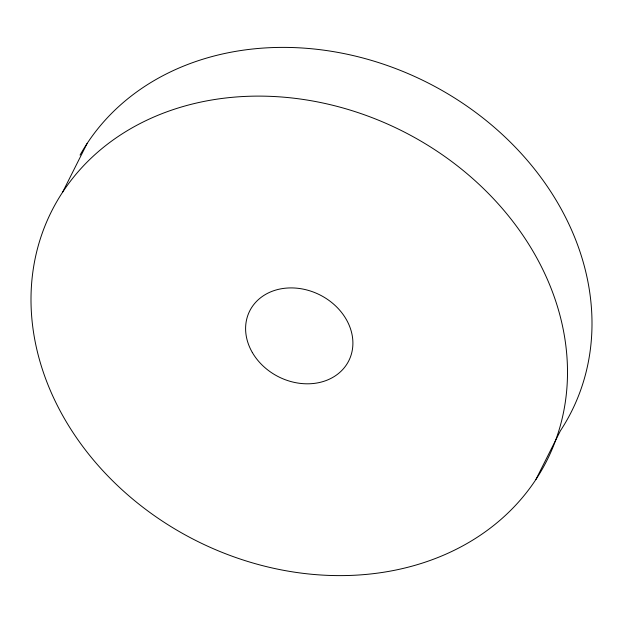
<?xml version="1.0" encoding="UTF-8"?>
<svg xmlns="http://www.w3.org/2000/svg" width="623" height="623" viewBox="0 0 623 623"><rect width="100%" height="100%" fill="white"/><g stroke="black" fill="none" stroke-linecap="round" stroke-linejoin="round"><path stroke-width="0.93" d="M62.565 192.273L87.064 143.547M535.936 479.453A277.235 229.295 26.7 0 0 290.232 97.795A277.235 229.295 26.7 0 0 71.575 430.337A277.235 229.295 26.7 0 0 535.936 479.453L560.435 430.727A277.235 229.295 26.7 0 0 442.984 91.005A277.235 229.295 26.7 0 0 80.056 155.088M252.331 352.493A55.447 45.861 26.7 0 0 345.243 366.495A55.447 45.861 26.7 0 0 300.169 288.597A55.447 45.861 26.7 0 0 252.331 352.493"/></g></svg>
